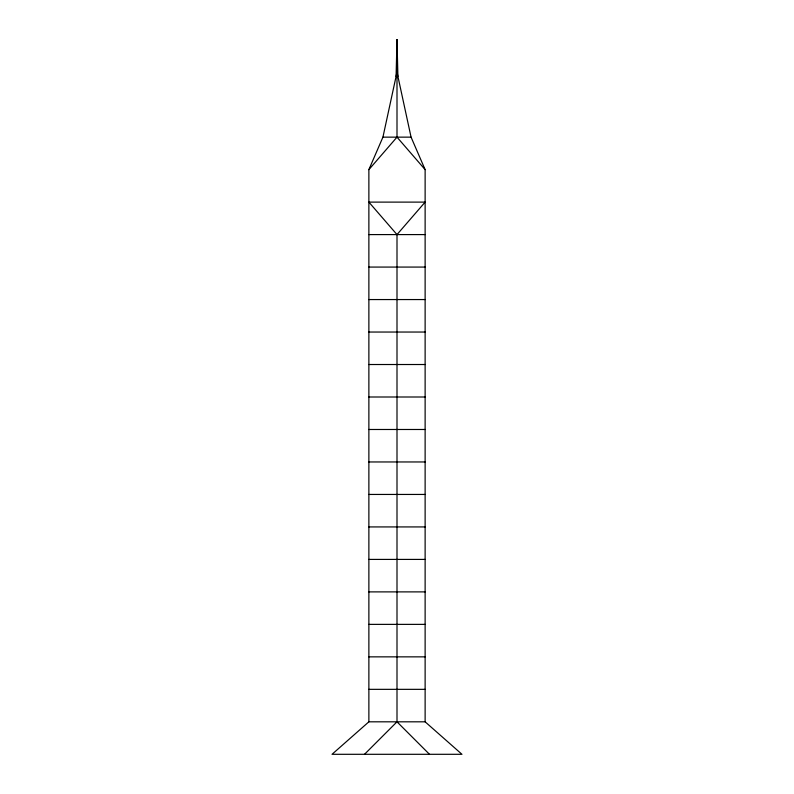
<?xml version="1.0" encoding="UTF-8"?>
<svg xmlns="http://www.w3.org/2000/svg" width="794" height="794" viewBox="0 0 794 794"><rect width="100%" height="100%" fill="white"/><g stroke="black" fill="none" stroke-linecap="round" stroke-linejoin="round"><path stroke-width="1.19" d="M397 39.7L396.087 76.383L397.913 76.383L397 39.7L397 137.144L368.873 169.628L368.873 721.815L332.041 754.3L461.959 754.3L425.127 721.815L368.873 721.815M368.873 169.628L382.936 137.144L396.543 74.279M397 234.587L425.127 202.113L368.873 202.113L397 234.587L397 721.815L364.515 754.3M382.936 137.144L411.064 137.144L425.127 169.628L425.127 721.815M368.873 234.587L425.127 234.587M368.873 267.072L425.127 267.072M368.873 299.556L425.127 299.556M368.873 332.041L425.127 332.041M368.873 364.515L425.127 364.515M368.873 397L425.127 397M368.873 429.485L425.127 429.485M368.873 461.959L425.127 461.959M368.873 494.444L425.127 494.444M368.873 526.928L425.127 526.928M368.873 559.413L425.127 559.413M368.873 591.887L425.127 591.887M368.873 624.372L425.127 624.372M368.873 656.856L425.127 656.856M368.873 689.341L425.127 689.341M397 721.815L429.485 754.3M397 137.144L425.127 169.628M397.457 74.279L411.064 137.144"/></g></svg>
